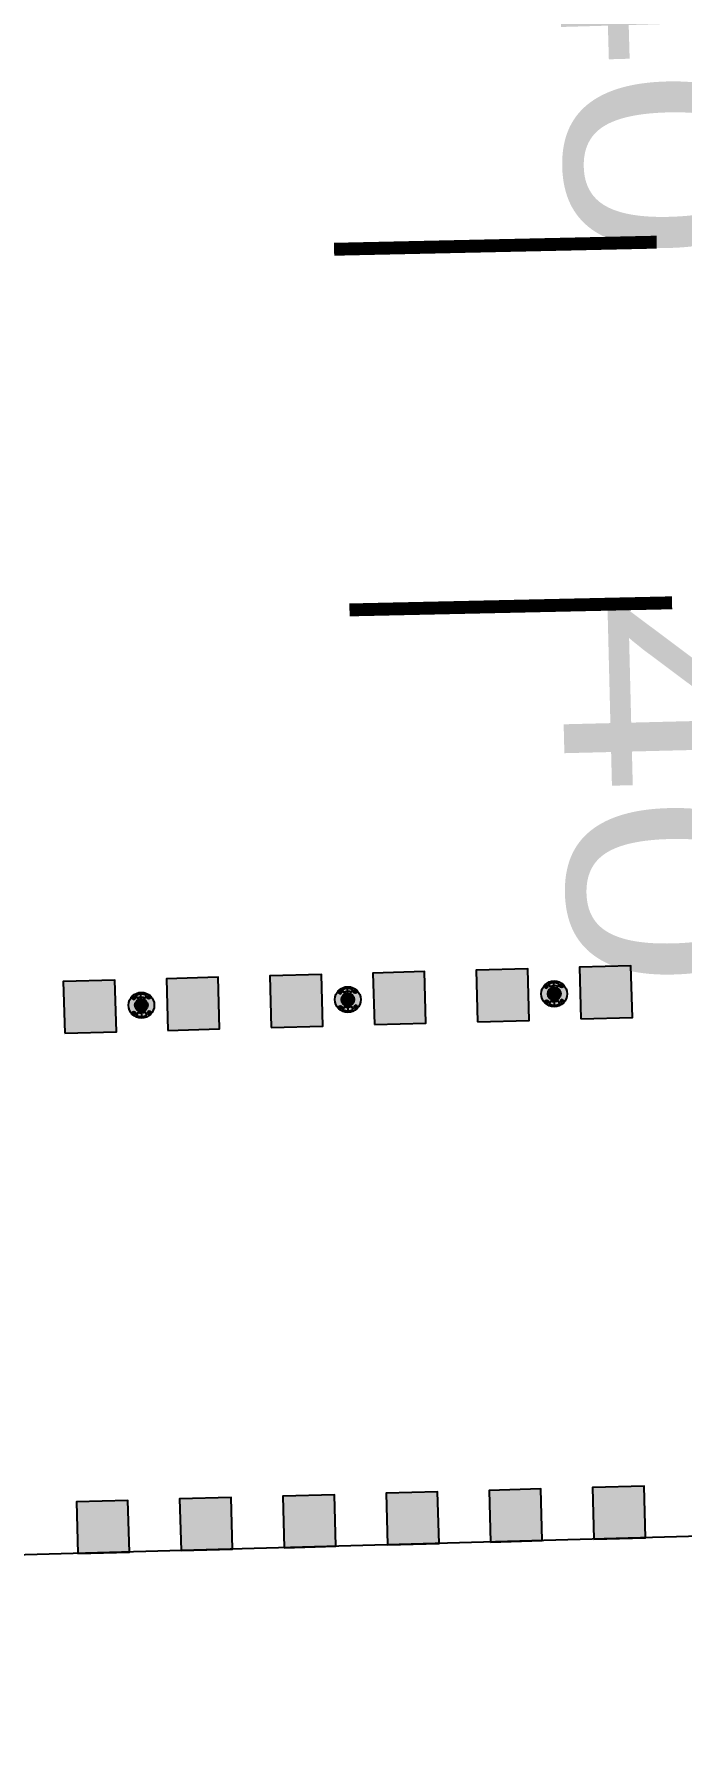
# Model space of a CAD drawing. Header units: metres. Extents: x 668617 to 675126, y 2286318 to 2293677.
# Drawn here: x 670221 to 670226.02, y 2287227.59 to 2287240.92 of the extents above; entities that cross this region are included whole.
import ezdxf
from ezdxf.enums import TextEntityAlignment as Align

# ---------------------------------------------------------------- set-up
doc = ezdxf.new("R2010")
doc.units = ezdxf.units.M
doc.header["$MEASUREMENT"] = 0
for name, color, linetype in [('DMTG-B-CuadrosVerdes', 94, 'Continuous'), ('DMTG-M-VIALETON', 92, 'Continuous'), ('DMTG-PB-BANQUETAS', 251, 'Continuous'), ('DMTG-SH-LEYENDA VELOCIDAD', 252, 'Continuous'), ('DMTG-SH-LINEA DISCONTINUA', 252, 'Continuous')]:
    doc.layers.add(name, color=color, linetype=linetype)
doc.styles.add('Arial', font='arial.ttf')

# ---------------------------------------------------------------- blocks, each defined once
blk = doc.blocks.new('*U185')
at = {"layer": 'DMTG-SH-LEYENDA VELOCIDAD', "style": 'Arial', "width": 0.527321}
blk.add_text('MAX', height=1.6, dxfattribs=at).set_placement((0.148, 7.915), (2.702, 7.915), align=Align.FIT)
at = {"layer": 'DMTG-SH-LEYENDA VELOCIDAD', "style": 'Arial', "width": 0.593548}
blk.add_attdef('VEL', text='', height=1.6, dxfattribs=at).set_placement((0.235, 0.019), (2.742, 0.019), align=Align.FIT)
blk = doc.blocks.new('*U173')
h = blk.add_hatch(color=256)
h.dxf.hatch_style = 1
h.paths.add_polyline_path([(22.41, 4.03), (22.81, 4.03), (22.81, 4.43), (22.41, 4.43)])
h = blk.add_hatch(color=256)
h.dxf.hatch_style = 1
h.paths.add_polyline_path([(22.41, 4.03), (22.81, 4.03), (22.81, 4.43), (22.41, 4.43)])
h = blk.add_hatch(color=256)
h.dxf.hatch_style = 1
h.paths.add_polyline_path([(23.21, 4.03), (23.61, 4.03), (23.61, 4.43), (23.21, 4.43)])
h = blk.add_hatch(color=256)
h.dxf.hatch_style = 1
h.paths.add_polyline_path([(23.21, 4.03), (23.61, 4.03), (23.61, 4.43), (23.21, 4.43)])
h = blk.add_hatch(color=256)
h.dxf.hatch_style = 1
h.paths.add_polyline_path([(24.01, 4.03), (24.41, 4.03), (24.41, 4.43), (24.01, 4.43)])
h = blk.add_hatch(color=256)
h.dxf.hatch_style = 1
h.paths.add_polyline_path([(24.01, 4.03), (24.41, 4.03), (24.41, 4.43), (24.01, 4.43)])
h = blk.add_hatch(color=256)
h.dxf.hatch_style = 1
h.paths.add_polyline_path([(24.81, 4.03), (25.21, 4.03), (25.21, 4.43), (24.81, 4.43)])
h = blk.add_hatch(color=256)
h.dxf.hatch_style = 1
h.paths.add_polyline_path([(24.81, 4.03), (25.21, 4.03), (25.21, 4.43), (24.81, 4.43)])
h = blk.add_hatch(color=256)
h.dxf.hatch_style = 1
h.paths.add_polyline_path([(25.61, 4.03), (26.01, 4.03), (26.01, 4.43), (25.61, 4.43)])
h = blk.add_hatch(color=256)
h.dxf.hatch_style = 1
h.paths.add_polyline_path([(25.61, 4.03), (26.01, 4.03), (26.01, 4.43), (25.61, 4.43)])
h = blk.add_hatch(color=256)
h.dxf.hatch_style = 1
h.paths.add_polyline_path([(26.41, 4.03), (26.81, 4.03), (26.81, 4.43), (26.41, 4.43)])
h = blk.add_hatch(color=256)
h.dxf.hatch_style = 1
h.paths.add_polyline_path([(22.4, 0), (22.8, 0), (22.8, 0.4), (22.4, 0.4)])
h = blk.add_hatch(color=256)
h.dxf.hatch_style = 1
h.paths.add_polyline_path([(22.4, 0), (22.8, 0), (22.8, 0.4), (22.4, 0.4)])
h = blk.add_hatch(color=256)
h.dxf.hatch_style = 1
h.paths.add_polyline_path([(23.2, 0), (23.6, 0), (23.6, 0.4), (23.2, 0.4)])
h = blk.add_hatch(color=256)
h.dxf.hatch_style = 1
h.paths.add_polyline_path([(23.2, 0), (23.6, 0), (23.6, 0.4), (23.2, 0.4)])
h = blk.add_hatch(color=256)
h.dxf.hatch_style = 1
h.paths.add_polyline_path([(24, 0), (24.4, 0), (24.4, 0.4), (24, 0.4)])
h = blk.add_hatch(color=256)
h.dxf.hatch_style = 1
h.paths.add_polyline_path([(24, 0), (24.4, 0), (24.4, 0.4), (24, 0.4)])
h = blk.add_hatch(color=256)
h.dxf.hatch_style = 1
h.paths.add_polyline_path([(24.8, 0), (25.2, 0), (25.2, 0.4), (24.8, 0.4)])
h = blk.add_hatch(color=256)
h.dxf.hatch_style = 1
h.paths.add_polyline_path([(24.8, 0), (25.2, 0), (25.2, 0.4), (24.8, 0.4)])
h = blk.add_hatch(color=256)
h.dxf.hatch_style = 1
h.paths.add_polyline_path([(25.6, 0), (26, 0), (26, 0.4), (25.6, 0.4)])
h = blk.add_hatch(color=256)
h.dxf.hatch_style = 1
h.paths.add_polyline_path([(25.6, 0), (26, 0), (26, 0.4), (25.6, 0.4)])
h = blk.add_hatch(color=256)
h.dxf.hatch_style = 1
h.paths.add_polyline_path([(26.4, 0), (26.8, 0), (26.8, 0.4), (26.4, 0.4)])
for points in [[(22.41, 4.03), (22.81, 4.03), (22.81, 4.43), (22.41, 4.43)], [(22.41, 4.03), (22.81, 4.03), (22.81, 4.43), (22.41, 4.43)], [(23.21, 4.03), (23.61, 4.03), (23.61, 4.43), (23.21, 4.43)], [(23.21, 4.03), (23.61, 4.03), (23.61, 4.43), (23.21, 4.43)], [(24.01, 4.03), (24.41, 4.03), (24.41, 4.43), (24.01, 4.43)], [(24.01, 4.03), (24.41, 4.03), (24.41, 4.43), (24.01, 4.43)], [(24.81, 4.03), (25.21, 4.03), (25.21, 4.43), (24.81, 4.43)], [(24.81, 4.03), (25.21, 4.03), (25.21, 4.43), (24.81, 4.43)], [(25.61, 4.03), (26.01, 4.03), (26.01, 4.43), (25.61, 4.43)], [(25.61, 4.03), (26.01, 4.03), (26.01, 4.43), (25.61, 4.43)], [(26.41, 4.03), (26.81, 4.03), (26.81, 4.43), (26.41, 4.43)], [(22.4, 0), (22.8, 0), (22.8, 0.4), (22.4, 0.4)], [(22.4, 0), (22.8, 0), (22.8, 0.4), (22.4, 0.4)], [(23.2, 0), (23.6, 0), (23.6, 0.4), (23.2, 0.4)], [(23.2, 0), (23.6, 0), (23.6, 0.4), (23.2, 0.4)], [(24, 0), (24.4, 0), (24.4, 0.4), (24, 0.4)], [(24, 0), (24.4, 0), (24.4, 0.4), (24, 0.4)], [(24.8, 0), (25.2, 0), (25.2, 0.4), (24.8, 0.4)], [(24.8, 0), (25.2, 0), (25.2, 0.4), (24.8, 0.4)], [(25.6, 0), (26, 0), (26, 0.4), (25.6, 0.4)], [(25.6, 0), (26, 0), (26, 0.4), (25.6, 0.4)], [(26.4, 0), (26.8, 0), (26.8, 0.4), (26.4, 0.4)]]:
    blk.add_lwpolyline(points, close=True)
blk = doc.blocks.new('*U175')
at = {"true_color": 0x58ba48}
h = blk.add_hatch(color=85, dxfattribs=at)
h.dxf.hatch_style = 1
h.paths.add_polyline_path([(25.592, 11.753, 1), (25.692, 11.753, 1)], flags=0)
h.paths.add_polyline_path([(25.592, 11.822), (25.581, 11.832, 0.062746), (25.563, 11.815), (25.574, 11.804, 0.413879), (25.592, 11.804, 0.414549)], flags=17)
h.paths.add_polyline_path([(25.589, 11.813, -1), (25.577, 11.813, -1)], flags=16)
h.paths.add_polyline_path([(25.592, 11.753, 1), (25.692, 11.753, 1)], flags=16)
h.paths.add_polyline_path([(25.704, 11.832), (25.693, 11.821, 0.413879), (25.693, 11.804, 0.414549), (25.71, 11.803), (25.721, 11.814, 0.062746)], flags=17)
h.paths.add_polyline_path([(25.708, 11.812, -1), (25.696, 11.812, -1)], flags=16)
h.paths.add_polyline_path([(25.721, 11.692), (25.71, 11.702, 0.413879), (25.692, 11.702, 0.414549), (25.692, 11.685), (25.703, 11.674, 0.062746)], flags=17)
h.paths.add_polyline_path([(25.695, 11.694, -1), (25.707, 11.694, -1)], flags=16)
h.paths.add_polyline_path([(25.591, 11.703, 0.414549), (25.574, 11.703), (25.563, 11.692, 0.062746), (25.581, 11.674), (25.591, 11.685, 0.413879)], flags=17)
h.paths.add_polyline_path([(25.576, 11.694, -1), (25.589, 11.694, -1)], flags=16)
h.paths.add_polyline_path([(25.721, 11.814), (25.71, 11.803, -0.414549), (25.693, 11.804, -0.413879), (25.693, 11.821), (25.704, 11.832, 0.342564), (25.581, 11.832), (25.592, 11.822, -0.414549), (25.592, 11.804, -0.413879), (25.574, 11.804), (25.563, 11.815, 0.166532), (25.542, 11.753, 0.166532), (25.563, 11.692), (25.574, 11.703, -0.414549), (25.591, 11.703, -0.413879), (25.591, 11.685), (25.581, 11.674, 0.342564), (25.703, 11.674), (25.692, 11.685, -0.414549), (25.692, 11.702, -0.413879), (25.71, 11.702), (25.721, 11.692, 0.166532), (25.742, 11.753, 0.166532)])
h.paths.add_polyline_path([(25.692, 11.753, -1), (25.592, 11.753, -1)], flags=0)
h.paths.add_polyline_path([(25.671, 11.808, 0.245947), (25.613, 11.809), (25.602, 11.831, -0.245947), (25.683, 11.831)], flags=16)
h.paths.add_polyline_path([(25.671, 11.698), (25.682, 11.675, -0.245947), (25.601, 11.676), (25.613, 11.698, 0.245947)], flags=16)
h = blk.add_hatch(color=85, dxfattribs=at)
h.dxf.hatch_style = 1
h.paths.add_polyline_path([(25.592, 11.753, 1), (25.692, 11.753, 1)])
at = {"true_color": 0xc7c8ca}
h = blk.add_hatch(color=9, dxfattribs=at)
h.dxf.hatch_style = 1
h.paths.add_polyline_path([(25.683, 11.831, 0.245947), (25.602, 11.831), (25.613, 11.809, -0.245947), (25.671, 11.808)])
h.paths.add_polyline_path([(25.682, 11.675), (25.671, 11.698, -0.245947), (25.613, 11.698), (25.601, 11.676, 0.245947)])
at = {"true_color": 0x58ba48}
h = blk.add_hatch(color=85, dxfattribs=at)
h.dxf.hatch_style = 1
h.paths.add_polyline_path([(27.192, 11.748, 1), (27.292, 11.748, 1)], flags=0)
h.paths.add_polyline_path([(27.192, 11.817), (27.181, 11.827, 0.062746), (27.163, 11.81), (27.174, 11.799, 0.413879), (27.192, 11.799, 0.414549)], flags=17)
h.paths.add_polyline_path([(27.189, 11.808, -1), (27.177, 11.808, -1)], flags=16)
h.paths.add_polyline_path([(27.192, 11.748, 1), (27.292, 11.748, 1)], flags=16)
h.paths.add_polyline_path([(27.304, 11.827), (27.293, 11.816, 0.413879), (27.293, 11.799, 0.414549), (27.31, 11.799), (27.321, 11.809, 0.062746)], flags=17)
h.paths.add_polyline_path([(27.308, 11.807, -1), (27.296, 11.808, -1)], flags=16)
h.paths.add_polyline_path([(27.321, 11.687), (27.31, 11.698, 0.413879), (27.292, 11.698, 0.414549), (27.292, 11.68), (27.303, 11.669, 0.062746)], flags=17)
h.paths.add_polyline_path([(27.295, 11.689, -1), (27.307, 11.689, -1)], flags=16)
h.paths.add_polyline_path([(27.191, 11.698, 0.414549), (27.174, 11.698), (27.163, 11.687, 0.062746), (27.181, 11.669), (27.191, 11.68, 0.413879)], flags=17)
h.paths.add_polyline_path([(27.176, 11.689, -1), (27.189, 11.689, -1)], flags=16)
h.paths.add_polyline_path([(27.321, 11.809), (27.31, 11.799, -0.414549), (27.293, 11.799, -0.413879), (27.293, 11.816), (27.304, 11.827, 0.342564), (27.181, 11.827), (27.192, 11.817, -0.414549), (27.192, 11.799, -0.413879), (27.174, 11.799), (27.163, 11.81, 0.166532), (27.142, 11.749, 0.166532), (27.163, 11.687), (27.174, 11.698, -0.414549), (27.191, 11.698, -0.413879), (27.191, 11.68), (27.181, 11.669, 0.342564), (27.303, 11.669), (27.292, 11.68, -0.414549), (27.292, 11.698, -0.413879), (27.31, 11.698), (27.321, 11.687, 0.166532), (27.342, 11.748, 0.166532)])
h.paths.add_polyline_path([(27.292, 11.748, -1), (27.192, 11.748, -1)], flags=0)
h.paths.add_polyline_path([(27.271, 11.804, 0.245947), (27.213, 11.804), (27.202, 11.826, -0.245947), (27.283, 11.826)], flags=16)
h.paths.add_polyline_path([(27.271, 11.693), (27.282, 11.671, -0.245947), (27.201, 11.671), (27.213, 11.693, 0.245947)], flags=16)
h = blk.add_hatch(color=85, dxfattribs=at)
h.dxf.hatch_style = 1
h.paths.add_polyline_path([(27.192, 11.748, 1), (27.292, 11.748, 1)])
at = {"true_color": 0xc7c8ca}
h = blk.add_hatch(color=9, dxfattribs=at)
h.dxf.hatch_style = 1
h.paths.add_polyline_path([(27.283, 11.826, 0.245947), (27.202, 11.826), (27.213, 11.804, -0.245947), (27.271, 11.804)])
h.paths.add_polyline_path([(27.282, 11.671), (27.271, 11.693, -0.245947), (27.213, 11.693), (27.201, 11.671, 0.245947)])
at = {"true_color": 0x58ba48}
h = blk.add_hatch(color=85, dxfattribs=at)
h.dxf.hatch_style = 1
h.paths.add_polyline_path([(28.792, 11.744, 1), (28.892, 11.743, 1)], flags=0)
h.paths.add_polyline_path([(28.792, 11.812), (28.781, 11.823, 0.062746), (28.763, 11.805), (28.774, 11.794, 0.413879), (28.792, 11.794, 0.414549)], flags=17)
h.paths.add_polyline_path([(28.789, 11.803, -1), (28.777, 11.803, -1)], flags=16)
h.paths.add_polyline_path([(28.792, 11.744, 1), (28.892, 11.743, 1)], flags=16)
h.paths.add_polyline_path([(28.904, 11.822), (28.893, 11.812, 0.413879), (28.893, 11.794, 0.414549), (28.91, 11.794), (28.921, 11.805, 0.062746)], flags=17)
h.paths.add_polyline_path([(28.908, 11.803, -1), (28.896, 11.803, -1)], flags=16)
h.paths.add_polyline_path([(28.921, 11.682), (28.91, 11.693, 0.413879), (28.892, 11.693, 0.414549), (28.892, 11.675), (28.903, 11.664, 0.062746)], flags=17)
h.paths.add_polyline_path([(28.895, 11.684, -1), (28.907, 11.684, -1)], flags=16)
h.paths.add_polyline_path([(28.791, 11.693, 0.414549), (28.774, 11.693), (28.763, 11.682, 0.062746), (28.781, 11.665), (28.791, 11.675, 0.413879)], flags=17)
h.paths.add_polyline_path([(28.776, 11.684, -1), (28.789, 11.684, -1)], flags=16)
h.paths.add_polyline_path([(28.921, 11.805), (28.91, 11.794, -0.414549), (28.893, 11.794, -0.413879), (28.893, 11.812), (28.904, 11.822, 0.342564), (28.781, 11.823), (28.792, 11.812, -0.414549), (28.792, 11.794, -0.413879), (28.774, 11.794), (28.763, 11.805, 0.166532), (28.742, 11.744, 0.166532), (28.763, 11.682), (28.774, 11.693, -0.414549), (28.791, 11.693, -0.413879), (28.791, 11.675), (28.781, 11.665, 0.342564), (28.903, 11.664), (28.892, 11.675, -0.414549), (28.892, 11.693, -0.413879), (28.91, 11.693), (28.921, 11.682, 0.166532), (28.942, 11.743, 0.166532)])
h.paths.add_polyline_path([(28.892, 11.743, -1), (28.792, 11.744, -1)], flags=0)
h.paths.add_polyline_path([(28.871, 11.799, 0.245947), (28.813, 11.799), (28.802, 11.821, -0.245947), (28.883, 11.821)], flags=16)
h.paths.add_polyline_path([(28.871, 11.688), (28.882, 11.666, -0.245947), (28.801, 11.666), (28.813, 11.688, 0.245947)], flags=16)
h = blk.add_hatch(color=85, dxfattribs=at)
h.dxf.hatch_style = 1
h.paths.add_polyline_path([(28.792, 11.744, 1), (28.892, 11.743, 1)])
at = {"true_color": 0xc7c8ca}
h = blk.add_hatch(color=9, dxfattribs=at)
h.dxf.hatch_style = 1
h.paths.add_polyline_path([(28.883, 11.821, 0.245947), (28.802, 11.821), (28.813, 11.799, -0.245947), (28.871, 11.799)])
h.paths.add_polyline_path([(28.882, 11.666), (28.871, 11.688, -0.245947), (28.813, 11.688), (28.801, 11.666, 0.245947)])
at = {"color": 18, "true_color": 0x000000}
for points in [[(25.592, 11.822), (25.581, 11.832, 0.062746), (25.563, 11.815), (25.574, 11.804, 0.413879), (25.592, 11.804, 0.414549)], [(25.683, 11.831), (25.671, 11.808, 0.245947), (25.613, 11.809), (25.602, 11.831, -0.245947)], [(25.693, 11.821), (25.704, 11.832, -0.062746), (25.721, 11.814), (25.71, 11.803, -0.413879), (25.693, 11.804, -0.414549)], [(27.192, 11.817), (27.181, 11.827, 0.062746), (27.163, 11.81), (27.174, 11.799, 0.413879), (27.192, 11.799, 0.414549)], [(27.283, 11.826), (27.271, 11.804, 0.245947), (27.213, 11.804), (27.202, 11.826, -0.245947)], [(27.293, 11.816), (27.304, 11.827, -0.062746), (27.321, 11.809), (27.31, 11.799, -0.413879), (27.293, 11.799, -0.414549)], [(28.792, 11.812), (28.781, 11.823, 0.062746), (28.763, 11.805), (28.774, 11.794, 0.413879), (28.792, 11.794, 0.414549)], [(28.883, 11.821), (28.871, 11.799, 0.245947), (28.813, 11.799), (28.802, 11.821, -0.245947)], [(28.893, 11.812), (28.904, 11.822, -0.062746), (28.921, 11.805), (28.91, 11.794, -0.413879), (28.893, 11.794, -0.414549)], [(25.591, 11.685), (25.581, 11.674, -0.062746), (25.563, 11.692), (25.574, 11.703, -0.413879), (25.591, 11.703, -0.414549)], [(25.682, 11.675), (25.671, 11.698, -0.245947), (25.613, 11.698), (25.601, 11.676, 0.245947)], [(25.692, 11.685), (25.703, 11.674, 0.062746), (25.721, 11.692), (25.71, 11.702, 0.413879), (25.692, 11.702, 0.414549)], [(27.191, 11.68), (27.181, 11.669, -0.062746), (27.163, 11.687), (27.174, 11.698, -0.413879), (27.191, 11.698, -0.414549)], [(27.282, 11.671), (27.271, 11.693, -0.245947), (27.213, 11.693), (27.201, 11.671, 0.245947)], [(27.292, 11.68), (27.303, 11.669, 0.062746), (27.321, 11.687), (27.31, 11.698, 0.413879), (27.292, 11.698, 0.414549)], [(28.791, 11.675), (28.781, 11.665, -0.062746), (28.763, 11.682), (28.774, 11.693, -0.413879), (28.791, 11.693, -0.414549)], [(28.882, 11.666), (28.871, 11.688, -0.245947), (28.813, 11.688), (28.801, 11.666, 0.245947)], [(28.892, 11.675), (28.903, 11.664, 0.062746), (28.921, 11.682), (28.91, 11.693, 0.413879), (28.892, 11.693, 0.414549)]]:
    blk.add_lwpolyline(points, format="xyb", close=True, dxfattribs=at)
for points in [[(25.642, 11.653), (25.642, 11.853)], [(27.242, 11.648), (27.242, 11.848)], [(28.842, 11.643), (28.842, 11.843)]]:
    blk.add_lwpolyline(points)
for centre, radius in [((25.642, 11.753), 0.1), ((25.583, 11.813), 0.00613), ((25.642, 11.753), 0.05), ((25.702, 11.812), 0.00613), ((27.242, 11.748), 0.1), ((27.183, 11.808), 0.00613), ((27.242, 11.748), 0.05), ((27.302, 11.808), 0.00613), ((28.842, 11.743), 0.1), ((28.783, 11.803), 0.00613), ((28.842, 11.743), 0.05), ((28.902, 11.803), 0.00613), ((25.583, 11.694), 0.00613), ((25.701, 11.694), 0.00613), ((27.183, 11.689), 0.00613), ((27.301, 11.689), 0.00613), ((28.782, 11.684), 0.00613), ((28.901, 11.684), 0.00613)]:
    blk.add_circle(centre, radius, dxfattribs=at)
blk = doc.blocks.new('*U249')
at = {"layer": 'DMTG-SH-LINEA DISCONTINUA', "const_width": 0.1}
blk.add_lwpolyline([(0, 0), (2.5, 0)], dxfattribs=at)
blk = doc.blocks.new('*U250')
at = {"layer": 'DMTG-SH-LINEA DISCONTINUA', "color": 0, "linetype": 'ByBlock', "lineweight": -2, "transparency": 16777216, "rotation": 181.6857893177193}
blk.add_blockref('*U249', (679797.972, 2285442.218), dxfattribs=at)
blk = doc.blocks.new('*U247')
at = {"layer": 'DMTG-SH-LINEA DISCONTINUA', "const_width": 0.1}
blk.add_lwpolyline([(0, 0), (2.5, 0)], dxfattribs=at)
blk = doc.blocks.new('*U248')
at = {"layer": 'DMTG-SH-LINEA DISCONTINUA', "color": 0, "linetype": 'ByBlock', "lineweight": -2, "transparency": 16777216, "rotation": 181.6857893177193}
blk.add_blockref('*U247', (679797.972, 2285442.218), dxfattribs=at)

msp = doc.modelspace()

# ---------------------------------------------------------------- linework, layer by layer
at = {"layer": 'DMTG-PB-BANQUETAS'}
msp.add_lwpolyline([(670291.5517, 2287228.1473), (670291.3937, 2287228.68949), (670291.15346, 2287229.20027), (670290.83691, 2287229.66762), (670290.45194, 2287230.07947), (670290.00749, 2287230.42776), (670289.51451, 2287230.70241), (670288.98393, 2287230.89733), (670288.43073, 2287231.00742), (670187.46046, 2287228.21934), (670187.03935, 2287228.07044), (670186.64658, 2287227.862), (670186.29356, 2287227.5896)], dxfattribs=at)

# ---------------------------------------------------------------- block references
at = {"layer": 'DMTG-B-CuadrosVerdes', "rotation": 1.581698395799314}
msp.add_blockref('*U173', (670198.94875, 2287228.53656), dxfattribs=at)
at = {"layer": 'DMTG-M-VIALETON', "rotation": 1.755029393948043}
msp.add_blockref('*U175', (670196.5627, 2287220.86713), dxfattribs=at)
at = {"layer": 'DMTG-SH-LEYENDA VELOCIDAD'}
ref = msp.add_blockref('*U185', (670225.03325, 2287242.1229), dxfattribs=dict(at, rotation=271.6341765262998))
ref.add_attrib('VEL', '40', dxfattribs={"height": 1.6, "rotation": 271.634177, "style": 'Arial', "width": 1.206651}).set_placement((670225.05223, 2287242.13536), (670225.13779, 2287239.13658), align=Align.FIT)
ref = msp.add_blockref('*U185', (670225.06232, 2287236.49934), dxfattribs=dict(at, rotation=271.4267064157845))
ref.add_attrib('VEL', '40', dxfattribs={"height": 1.6, "rotation": 271.426706, "style": 'Arial', "width": 1.206651}).set_placement((670225.08135, 2287236.51173), (670225.15604, 2287233.51266), align=Align.FIT)
at = {"layer": 'DMTG-SH-LINEA DISCONTINUA', "rotation": 359.5770898771991}
for name, p in [('*U250', (-26422.72235, 6877.01008)), ('*U248', (-26422.60293, 6874.21726))]:
    msp.add_blockref(name, p, dxfattribs=at)

doc.saveas('drawing.dxf')
